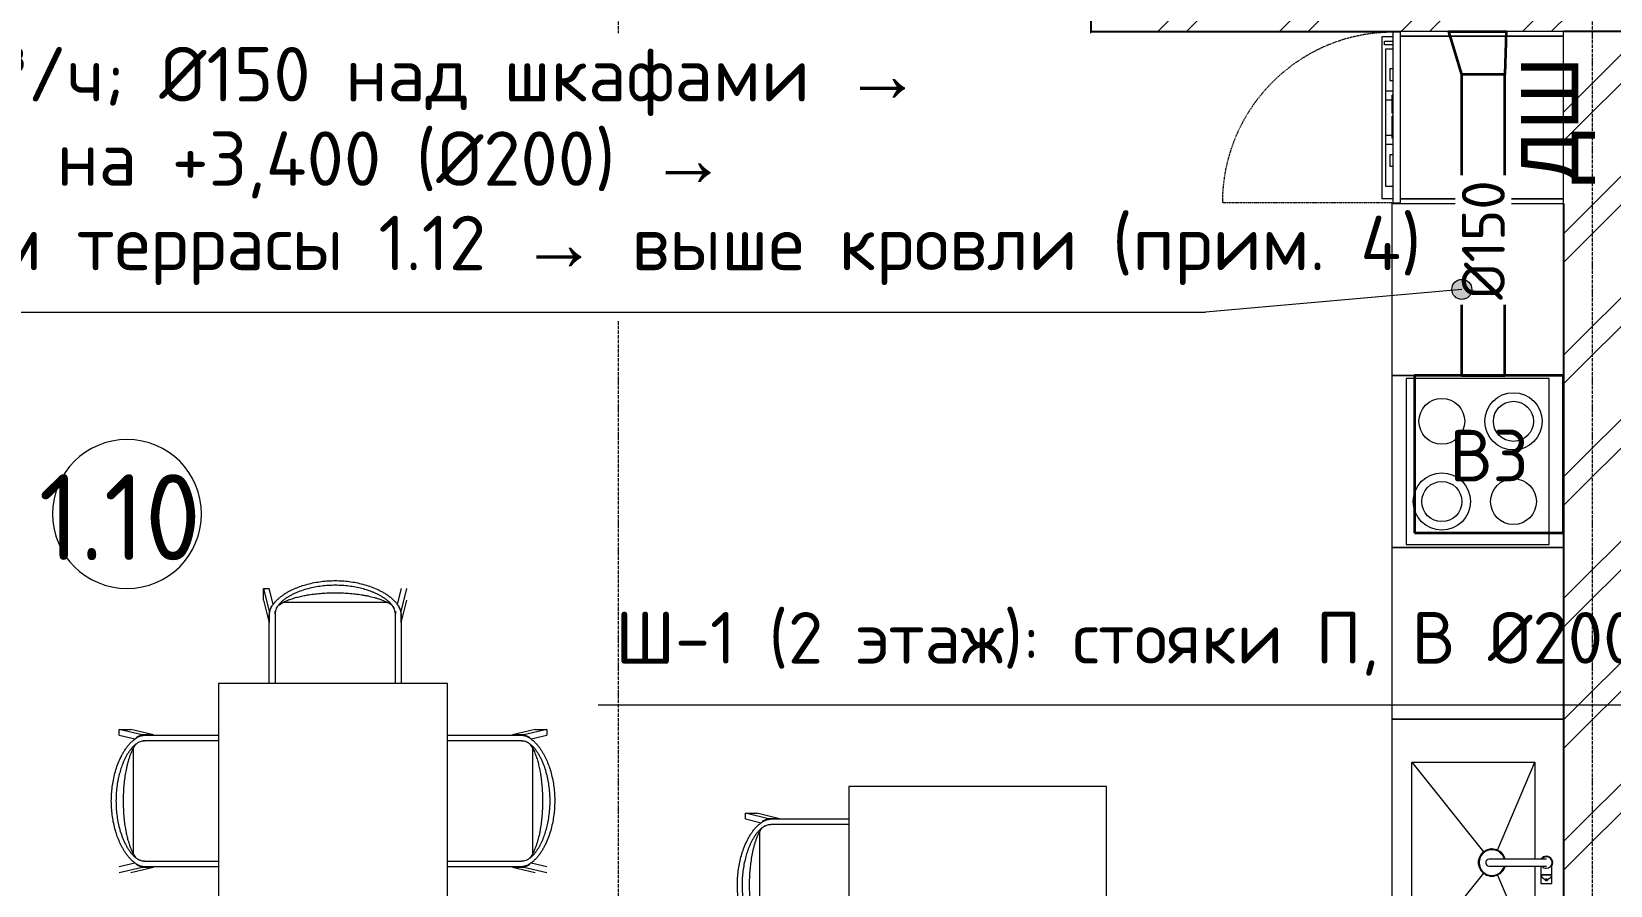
# Model space of a CAD drawing. Header units: millimetres. Extents: x -5016 to 22834, y -6019 to 18943.
# Drawn here: x 4053 to 9564, y 10620 to 13600 of the extents above; entities that cross this region are included whole.
import ezdxf
from ezdxf.enums import TextEntityAlignment as Align

# ---------------------------------------------------------------- set-up
doc = ezdxf.new("R2010")
doc.units = ezdxf.units.MM
doc.linetypes.add('Осевая 12-2-2', pattern=[16, 12, -2, 0, -2])
doc.linetypes.add('Сверху', pattern=[3.96875, 2.38125, -1.5875])
for name, color, linetype, lineweight in [('A-ANNO-NOTE', 8, 'Continuous', 13), ('A-AREA-IDEN', 8, 'Continuous', 13), ('A-GLAZ', 8, 'Continuous', 13), ('A-WALL', 8, 'Continuous', 13), ('A-WALL-PATT', 8, 'Continuous', 13), ('I-FURN', 9, 'Continuous', 13), ('M-EQPM', 9, 'Continuous', 13), ('P-SANR-FIXT', 9, 'Continuous', 13), ('S-GRID', 8, 'Continuous', 13), ('АР_подложка', 8, 'Continuous', 13), ('ОВ_В', 32, 'Continuous', 35), ('ОВ_выноски', 7, 'Continuous', 18), ('ОВ_марки', 7, 'Continuous', 18), ('ОВ_оборуд', 7, 'Continuous', 35)]:
    doc.layers.add(name, color=color, linetype=linetype, lineweight=lineweight)
doc.styles.add('Arial', font='arial.ttf', dxfattribs={"height": 200})
doc.styles.add('GOST', font='isocpeur.ttf', dxfattribs={"width": 0.9})
doc.styles.add('GOST Common', font='GOST_Common.ttf', dxfattribs={"height": 300})
pattern_1 = [(45, (0, 0), (-212.132, 212.132), []), (45, (0, 100), (-212.132, 212.132), [])]

# ---------------------------------------------------------------- blocks, each defined once
blk = doc.blocks.new('INT Стол прямоугольный - INT Стол прямоугольный-1563841-Этаж 1 - Планировка')
at = {"layer": 'I-FURN'}
for p, q in [((1300, 400), (-1300, 400)), ((-1300, 400), (-1300, -400)), ((1300, -400), (1300, 400)), ((-1300, -400), (1300, -400))]:
    blk.add_line(p, q, dxfattribs=at)
blk = doc.blocks.new('INT Стул Wooden - INT Стул Wooden-1563847-Этаж 1 - Планировка')
at = {"layer": 'I-FURN'}
for p, q in [((-230, -160), (-230, 93.8)), ((-210, 93.8), (-210, -163.9)), ((210, -163.9), (210, 93.8)), ((230, 93.8), (230, -160)), ((-230.7, -132.8), (-250, -212.2)), ((-230.7, -132.8), (-230.5, -171.9)), ((-230, -160), (-230, -171.5)), ((-210, -173.4), (-210, -163.9)), ((210, -163.9), (210, -173.4)), ((230, -171.5), (230, -160)), ((230.5, -171.9), (230.7, -132.8)), ((250, -212.2), (230.7, -132.8)), ((-230.5, -171.9), (-250, -252.2)), ((-230, -252.2), (-216.7, -197.7)), ((-182.7, -203.4), (182.7, -203.4)), ((216.7, -197.7), (230, -252.2)), ((250, -252.2), (230.5, -171.9)), ((250, -212.2), (250, -252.2)), ((250, -252.2), (230, -252.2))]:
    blk.add_line(p, q, dxfattribs=at)
for points, knots in [([(230, -160), (229.8, -163.5), (228.9, -170.5), (226.5, -178.8), (224, -185.1), (220.7, -191.2), (216.7, -197.1), (212.9, -201.9), (210.7, -204.6), (207.3, -208.6), (202.9, -212.9), (197.7, -217.7), (192.3, -222.3), (185.3, -227.6), (176.5, -233.6), (167.4, -239.1), (158.1, -244.2), (145.4, -250.5), (128.9, -257.5), (107.7, -264.7), (85, -270.8), (53.1, -277), (20.4, -280.1), (-12.2, -280.1), (-36.7, -278.5), (-61, -275.4), (-85, -270.8), (-108.7, -264.4), (-131.8, -256.4), (-150.4, -248.2), (-164.8, -240.7), (-173.5, -235.5), (-180.2, -231.1), (-185.2, -227.6), (-190.1, -224), (-194.8, -220.2), (-199.3, -216.2), (-203.8, -212.1), (-208, -207.8), (-211.3, -204), (-213.8, -200.8), (-216.2, -197.6), (-219.2, -193.5), (-222.3, -188.3), (-224.9, -183), (-226.9, -177.5), (-229, -170), (-229.8, -164), (-230, -160)], [-1, -1, -1, -1, -0.980978, -0.961957, -0.952446, -0.942935, -0.923913, -0.914402, -0.909647, -0.904891, -0.88587, -0.876359, -0.866848, -0.847826, -0.828804, -0.809783, -0.790761, -0.771739, -0.733696, -0.695652, -0.652174, -0.608696, -0.521739, -0.478261, -0.434783, -0.391304, -0.347826, -0.304348, -0.26087, -0.217391, -0.195652, -0.173913, -0.163043, -0.152174, -0.141304, -0.130435, -0.119565, -0.108696, -0.097826, -0.086957, -0.081522, -0.076087, -0.065217, -0.054348, -0.043478, -0.032609, -0.021739, 0, 0, 0, 0]), ([(-210, -163.9), (-209.7, -167.5), (-208.5, -174.2), (-206, -181.3), (-203.9, -185.8), (-202.3, -188.7), (-199.1, -193.7), (-194.5, -199), (-190.4, -203.3), (-188, -205.7), (-184.2, -209.2), (-179.5, -213), (-174.6, -216.5), (-171.8, -218.5), (-167.5, -221.4), (-160.9, -225.5), (-151.7, -230.5), (-142.4, -235.1), (-132.7, -239.3), (-119.8, -244.3), (-103.2, -249.7), (-82.1, -255.1), (-59.6, -259.4), (-35.8, -262.3), (-12, -263.8), (20, -263.8), (59.7, -260.2), (98.7, -251.5), (125, -242.5), (139.6, -236.4), (148.5, -232.1), (155.5, -228.4), (160.7, -225.6), (165.8, -222.5), (170.7, -219.3), (175.6, -215.8), (180.4, -212.3), (184.2, -209.1), (187.1, -206.5), (189.2, -204.4), (191.3, -202.3), (194, -199.5), (197.3, -195.7), (200.3, -191.8), (202.4, -188.6), (203.8, -186.1), (205, -183.5), (206.5, -180), (208.6, -173.7), (209.6, -167.9), (210, -163.9)], [-1, -1, -1, -1, -0.979167, -0.958333, -0.953125, -0.947917, -0.9375, -0.916667, -0.90625, -0.901042, -0.895833, -0.875, -0.864583, -0.859375, -0.854167, -0.833333, -0.8125, -0.791667, -0.770833, -0.75, -0.708333, -0.666667, -0.619048, -0.571429, -0.52381, -0.47619, -0.380952, -0.285714, -0.238095, -0.214286, -0.190476, -0.178571, -0.166667, -0.154762, -0.142857, -0.130952, -0.119048, -0.107143, -0.10119, -0.095238, -0.089286, -0.083333, -0.071429, -0.059524, -0.053571, -0.047619, -0.041667, -0.035714, -0.02381, 0, 0, 0, 0]), ([(-230, -171.5), (-229.3, -175.1), (-227.8, -180.2), (-224.9, -186.5), (-222.7, -190.2), (-221.2, -192.4), (-220.6, -193.2), (-220.6, -193.3)], [-1, -1, -1, -1, -0.97916667, -0.96875, -0.95833333, -0.953125, -0.95238095, -0.95238095, -0.95238095, -0.95238095]), ([(-201.1, -190.4), (-201.7, -189.7), (-203.3, -187.7), (-204.7, -185.5), (-205.6, -183.9)], [-0.0431279, -0.0431279, -0.0431279, -0.0431279, -0.0375, -0.025, -0.025, -0.025, -0.025]), ([(198.1, -193.7), (197.8, -194), (195.5, -196.1), (190.4, -199.6), (184.5, -202.7), (181, -204.6), (179.8, -205.2), (177.9, -206.2), (173.7, -208.3), (168.4, -210.5), (163, -212.6), (157.7, -214.6), (150.8, -217), (142.5, -219.5), (134.2, -221.8), (125.8, -224), (117.3, -225.9), (106.1, -228.2), (90.2, -231), (69, -233.9), (46.2, -236), (23.1, -237.3), (0.1, -237.7), (-23.1, -237.3), (-46, -236), (-69.2, -233.9), (-88, -231.3), (-103.3, -228.7), (-118.5, -225.7), (-133.1, -222.2), (-146.1, -218.4), (-153.5, -216.1), (-158.9, -214.1), (-164.4, -212.1), (-169.7, -210), (-174.2, -208), (-177.2, -206.6), (-178.9, -205.7), (-180.1, -205.1), (-181.4, -204.4), (-183.1, -203.5), (-186.1, -201.9), (-190.4, -199.5), (-194.3, -196.9), (-196.9, -194.8), (-197.9, -193.9), (-198.2, -193.6)], [-0.9467731, -0.9467731, -0.9467731, -0.9467731, -0.94375, -0.925, -0.90625, -0.9015625, -0.8992187, -0.896875, -0.8875, -0.86875, -0.859375, -0.85, -0.83125, -0.8125, -0.79375, -0.775, -0.75625, -0.7375, -0.7, -0.65, -0.6, -0.55, -0.5, -0.45, -0.4, -0.35, -0.3, -0.275, -0.25, -0.2, -0.175, -0.1625, -0.15, -0.1375, -0.125, -0.1125, -0.10625, -0.103125, -0.1, -0.096875, -0.09375, -0.0875, -0.075, -0.0625, -0.05625, -0.053125, -0.053125, -0.053125, -0.053125]), ([(205.6, -183.8), (204.7, -185.4), (203.3, -187.7), (201.6, -189.8), (201.1, -190.4)], [-0.975298, -0.975298, -0.975298, -0.975298, -0.9625, -0.95685193, -0.95685193, -0.95685193, -0.95685193]), ([(220.6, -193.3), (221.1, -192.5), (222.3, -190.9), (224.3, -187.6), (227.4, -181.5), (229.2, -175.6), (230, -171.5)], [-0.04761905, -0.04761905, -0.04761905, -0.04761905, -0.04166667, -0.03571429, -0.02380952, 0, 0, 0, 0])]:
    blk.add_open_spline(points, degree=3, knots=knots, dxfattribs=at)
blk = doc.blocks.new('INT Стул Wooden - INT Стул Wooden-V2-Этаж 1 - Планировка')
at = {"layer": 'I-FURN'}
for p, q in [((-230, -160), (-230, 78.9)), ((-210, 78.9), (-210, -163.9)), ((210, -163.9), (210, 78.9)), ((230, 78.9), (230, -160)), ((-230.7, -132.8), (-250, -212.2)), ((-230.7, -132.8), (-230.5, -171.9)), ((-230, -160), (-230, -171.5)), ((-210, -173.4), (-210, -163.9)), ((210, -163.9), (210, -173.4)), ((230, -171.5), (230, -160)), ((230.5, -171.9), (230.7, -132.8)), ((250, -212.2), (230.7, -132.8)), ((-230.5, -171.9), (-250, -252.2)), ((-230, -252.2), (-216.7, -197.7)), ((-182.7, -203.4), (182.7, -203.4)), ((216.7, -197.7), (230, -252.2)), ((250, -252.2), (230.5, -171.9)), ((250, -212.2), (250, -252.2)), ((250, -252.2), (230, -252.2))]:
    blk.add_line(p, q, dxfattribs=at)
for points, knots in [([(230, -160), (229.8, -163.5), (228.9, -170.5), (226.5, -178.8), (224, -185.1), (220.7, -191.2), (216.7, -197.1), (212.9, -201.9), (210.7, -204.6), (207.3, -208.6), (202.9, -212.9), (197.7, -217.7), (192.3, -222.3), (185.3, -227.6), (176.5, -233.6), (167.4, -239.1), (158.1, -244.2), (145.4, -250.5), (128.9, -257.5), (107.7, -264.7), (85, -270.8), (53.1, -277), (20.4, -280.1), (-12.2, -280.1), (-36.7, -278.5), (-61, -275.4), (-85, -270.8), (-108.7, -264.4), (-131.8, -256.4), (-150.4, -248.2), (-164.8, -240.7), (-173.5, -235.5), (-180.2, -231.1), (-185.2, -227.6), (-190.1, -224), (-194.8, -220.2), (-199.3, -216.2), (-203.8, -212.1), (-208, -207.8), (-211.3, -204), (-213.8, -200.8), (-216.2, -197.6), (-219.2, -193.5), (-222.3, -188.3), (-224.9, -183), (-226.9, -177.5), (-229, -170), (-229.8, -164), (-230, -160)], [-1, -1, -1, -1, -0.980978, -0.961957, -0.952446, -0.942935, -0.923913, -0.914402, -0.909647, -0.904891, -0.88587, -0.876359, -0.866848, -0.847826, -0.828804, -0.809783, -0.790761, -0.771739, -0.733696, -0.695652, -0.652174, -0.608696, -0.521739, -0.478261, -0.434783, -0.391304, -0.347826, -0.304348, -0.26087, -0.217391, -0.195652, -0.173913, -0.163043, -0.152174, -0.141304, -0.130435, -0.119565, -0.108696, -0.097826, -0.086957, -0.081522, -0.076087, -0.065217, -0.054348, -0.043478, -0.032609, -0.021739, 0, 0, 0, 0]), ([(-210, -163.9), (-209.7, -167.5), (-208.5, -174.2), (-206, -181.3), (-203.9, -185.8), (-202.3, -188.7), (-199.1, -193.7), (-194.5, -199), (-190.4, -203.3), (-188, -205.7), (-184.2, -209.2), (-179.5, -213), (-174.6, -216.5), (-171.8, -218.5), (-167.5, -221.4), (-160.9, -225.5), (-151.7, -230.5), (-142.4, -235.1), (-132.7, -239.3), (-119.8, -244.3), (-103.2, -249.7), (-82.1, -255.1), (-59.6, -259.4), (-35.8, -262.3), (-12, -263.8), (20, -263.8), (59.7, -260.2), (98.7, -251.5), (125, -242.5), (139.6, -236.4), (148.5, -232.1), (155.5, -228.4), (160.7, -225.6), (165.8, -222.5), (170.7, -219.3), (175.6, -215.8), (180.4, -212.3), (184.2, -209.1), (187.1, -206.5), (189.2, -204.4), (191.3, -202.3), (194, -199.5), (197.3, -195.7), (200.3, -191.8), (202.4, -188.6), (203.8, -186.1), (205, -183.5), (206.5, -180), (208.6, -173.7), (209.6, -167.9), (210, -163.9)], [-1, -1, -1, -1, -0.979167, -0.958333, -0.953125, -0.947917, -0.9375, -0.916667, -0.90625, -0.901042, -0.895833, -0.875, -0.864583, -0.859375, -0.854167, -0.833333, -0.8125, -0.791667, -0.770833, -0.75, -0.708333, -0.666667, -0.619048, -0.571429, -0.52381, -0.47619, -0.380952, -0.285714, -0.238095, -0.214286, -0.190476, -0.178571, -0.166667, -0.154762, -0.142857, -0.130952, -0.119048, -0.107143, -0.10119, -0.095238, -0.089286, -0.083333, -0.071429, -0.059524, -0.053571, -0.047619, -0.041667, -0.035714, -0.02381, 0, 0, 0, 0]), ([(-230, -171.5), (-229.3, -175.1), (-227.8, -180.2), (-224.9, -186.5), (-222.7, -190.2), (-221.2, -192.4), (-220.6, -193.2), (-220.6, -193.3)], [-1, -1, -1, -1, -0.97916667, -0.96875, -0.95833333, -0.953125, -0.95238095, -0.95238095, -0.95238095, -0.95238095]), ([(-201.1, -190.4), (-201.7, -189.7), (-203.3, -187.7), (-204.7, -185.5), (-205.6, -183.9)], [-0.0431279, -0.0431279, -0.0431279, -0.0431279, -0.0375, -0.025, -0.025, -0.025, -0.025]), ([(198.1, -193.7), (197.8, -194), (195.5, -196.1), (190.4, -199.6), (184.5, -202.7), (181, -204.6), (179.8, -205.2), (177.9, -206.2), (173.7, -208.3), (168.4, -210.5), (163, -212.6), (157.7, -214.6), (150.8, -217), (142.5, -219.5), (134.2, -221.8), (125.8, -224), (117.3, -225.9), (106.1, -228.2), (90.2, -231), (69, -233.9), (46.2, -236), (23.1, -237.3), (0.1, -237.7), (-23.1, -237.3), (-46, -236), (-69.2, -233.9), (-88, -231.3), (-103.3, -228.7), (-118.5, -225.7), (-133.1, -222.2), (-146.1, -218.4), (-153.5, -216.1), (-158.9, -214.1), (-164.4, -212.1), (-169.7, -210), (-174.2, -208), (-177.2, -206.6), (-178.9, -205.7), (-180.1, -205.1), (-181.4, -204.4), (-183.1, -203.5), (-186.1, -201.9), (-190.4, -199.5), (-194.3, -196.9), (-196.9, -194.8), (-197.9, -193.9), (-198.2, -193.6)], [-0.9467731, -0.9467731, -0.9467731, -0.9467731, -0.94375, -0.925, -0.90625, -0.9015625, -0.8992187, -0.896875, -0.8875, -0.86875, -0.859375, -0.85, -0.83125, -0.8125, -0.79375, -0.775, -0.75625, -0.7375, -0.7, -0.65, -0.6, -0.55, -0.5, -0.45, -0.4, -0.35, -0.3, -0.275, -0.25, -0.2, -0.175, -0.1625, -0.15, -0.1375, -0.125, -0.1125, -0.10625, -0.103125, -0.1, -0.096875, -0.09375, -0.0875, -0.075, -0.0625, -0.05625, -0.053125, -0.053125, -0.053125, -0.053125]), ([(205.6, -183.8), (204.7, -185.4), (203.3, -187.7), (201.6, -189.8), (201.1, -190.4)], [-0.975298, -0.975298, -0.975298, -0.975298, -0.9625, -0.95685193, -0.95685193, -0.95685193, -0.95685193]), ([(220.6, -193.3), (221.1, -192.5), (222.3, -190.9), (224.3, -187.6), (227.4, -181.5), (229.2, -175.6), (230, -171.5)], [-0.04761905, -0.04761905, -0.04761905, -0.04761905, -0.04166667, -0.03571429, -0.02380952, 0, 0, 0, 0])]:
    blk.add_open_spline(points, degree=3, knots=knots, dxfattribs=at)
blk = doc.blocks.new('INT Стул Wooden - INT Стул Wooden-1563848-Этаж 1 - Планировка')
at = {"layer": 'I-FURN'}
for p, q in [((-250, 252.2), (-230.5, 171.9)), ((-216.7, 197.7), (-230, 252.2)), ((230, 252.2), (216.7, 197.7)), ((230, 252.2), (250, 252.2)), ((230.5, 171.9), (250, 252.2)), ((250, 252.2), (250, 212.2)), ((-250, 212.2), (-230.7, 132.8)), ((-230.5, 171.9), (-230.7, 132.8)), ((-230, 171.5), (-230, 160)), ((-210, 163.9), (-210, 173.4)), ((182.7, 203.4), (-182.7, 203.4)), ((210, 173.4), (210, 163.9)), ((230, 160), (230, 171.5)), ((230.7, 132.8), (230.5, 171.9)), ((230.7, 132.8), (250, 212.2)), ((-230, -93.8), (-230, 160)), ((-210, 163.9), (-210, -93.8)), ((210, -93.8), (210, 163.9)), ((230, 160), (230, -93.8))]:
    blk.add_line(p, q, dxfattribs=at)
for points, knots in [([(-230, 160), (-229.8, 163.5), (-228.9, 170.5), (-226.6, 178.7), (-224, 185), (-220.7, 191.2), (-216.7, 197.1), (-212.9, 201.9), (-210.7, 204.6), (-207.3, 208.6), (-202.9, 213), (-197.6, 217.7), (-192.3, 222.3), (-185.2, 227.7), (-176.4, 233.6), (-167.4, 239.2), (-158, 244.2), (-145.4, 250.5), (-128.9, 257.5), (-107.7, 264.7), (-85, 270.8), (-53.1, 277), (-20.4, 280.1), (12.3, 280.1), (36.7, 278.5), (61.1, 275.4), (93, 269.2), (124.4, 259.7), (150.4, 248.2), (164.8, 240.7), (173.5, 235.5), (180.3, 231), (185.3, 227.6), (190.1, 224), (194.8, 220.2), (199.4, 216.2), (203.8, 212), (208.1, 207.7), (211.3, 204), (213.8, 200.8), (216.2, 197.6), (219.2, 193.5), (222.3, 188.4), (224.9, 183.1), (226.9, 177.6), (228.9, 170), (229.8, 164.1), (230, 160)], [-1, -1, -1, -1, -0.980978, -0.961957, -0.952446, -0.942935, -0.923913, -0.914402, -0.909647, -0.904891, -0.88587, -0.876359, -0.866848, -0.847826, -0.828804, -0.809783, -0.790761, -0.771739, -0.733696, -0.695652, -0.652174, -0.608696, -0.521739, -0.478261, -0.434783, -0.391304, -0.347826, -0.26087, -0.217391, -0.195652, -0.173913, -0.163043, -0.152174, -0.141304, -0.130435, -0.119565, -0.108696, -0.097826, -0.086957, -0.081522, -0.076087, -0.065217, -0.054348, -0.043478, -0.032609, -0.021739, 0, 0, 0, 0]), ([(210, 163.9), (209.7, 167.4), (208.5, 174.2), (206.1, 181.3), (203.9, 185.8), (202.3, 188.7), (199.1, 193.7), (194.5, 199), (190.3, 203.3), (187.9, 205.7), (184.1, 209.2), (179.4, 213), (174.5, 216.6), (171.6, 218.6), (167.4, 221.5), (160.7, 225.6), (151.6, 230.6), (142.3, 235.1), (132.7, 239.3), (119.8, 244.3), (103.3, 249.7), (82.1, 255.1), (59.6, 259.4), (35.9, 262.3), (12, 263.8), (-12, 263.8), (-35.8, 262.3), (-59.6, 259.4), (-83.1, 255), (-106.1, 249), (-124.9, 242.5), (-139.6, 236.3), (-148.6, 232.1), (-155.6, 228.4), (-160.8, 225.5), (-165.9, 222.4), (-170.9, 219.2), (-175.7, 215.8), (-180.4, 212.2), (-184.3, 209.1), (-187.2, 206.4), (-189.2, 204.4), (-191.3, 202.3), (-194, 199.5), (-197.3, 195.8), (-200.3, 191.9), (-202.3, 188.6), (-203.7, 186.1), (-205, 183.6), (-206.4, 180.1), (-208.6, 173.8), (-209.6, 168), (-210, 163.9)], [-1, -1, -1, -1, -0.979167, -0.958333, -0.953125, -0.947917, -0.9375, -0.916667, -0.90625, -0.901042, -0.895833, -0.875, -0.864583, -0.859375, -0.854167, -0.833333, -0.8125, -0.791667, -0.770833, -0.75, -0.708333, -0.666667, -0.619048, -0.571429, -0.52381, -0.47619, -0.428571, -0.380952, -0.333333, -0.285714, -0.238095, -0.214286, -0.190476, -0.178571, -0.166667, -0.154762, -0.142857, -0.130952, -0.119048, -0.107143, -0.10119, -0.095238, -0.089286, -0.083333, -0.071429, -0.059524, -0.053571, -0.047619, -0.041667, -0.035714, -0.02381, 0, 0, 0, 0]), ([(-198.2, 193.6), (-197.9, 193.9), (-195.5, 196.1), (-190.4, 199.6), (-184.6, 202.7), (-181.1, 204.5), (-179.8, 205.2), (-177.9, 206.2), (-173.7, 208.3), (-168.4, 210.5), (-163, 212.6), (-157.6, 214.6), (-150.7, 217), (-142.4, 219.5), (-134.1, 221.9), (-125.8, 224), (-117.5, 225.8), (-106.2, 228.2), (-89.9, 231.1), (-69.2, 233.9), (-46, 236), (-23.1, 237.3), (0.1, 237.7), (23.1, 237.3), (46.2, 236), (69, 233.9), (92.1, 230.7), (110.8, 227.3), (125.8, 224), (137, 221.1), (146.2, 218.4), (153.6, 216), (159, 214.1), (164.4, 212.1), (169.7, 210), (174.1, 208), (177.1, 206.6), (178.8, 205.7), (180.1, 205.1), (181.3, 204.4), (183, 203.5), (186, 201.9), (190.3, 199.6), (194.3, 196.9), (196.8, 194.9), (197.8, 193.9), (198.2, 193.6)], [-0.9467413, -0.9467413, -0.9467413, -0.9467413, -0.94375, -0.925, -0.90625, -0.9015625, -0.8992187, -0.896875, -0.8875, -0.86875, -0.859375, -0.85, -0.83125, -0.8125, -0.79375, -0.775, -0.75625, -0.7375, -0.7, -0.65, -0.6, -0.55, -0.5, -0.45, -0.4, -0.35, -0.3, -0.25, -0.225, -0.2, -0.175, -0.1625, -0.15, -0.1375, -0.125, -0.1125, -0.10625, -0.103125, -0.1, -0.096875, -0.09375, -0.0875, -0.075, -0.0625, -0.05625, -0.053125, -0.053125, -0.053125, -0.053125]), ([(-220.6, 193.3), (-221.1, 192.5), (-222.3, 190.9), (-224.3, 187.6), (-226.5, 183.2), (-228.6, 177.6), (-229.6, 173.5), (-230, 171.5)], [-0.04761905, -0.04761905, -0.04761905, -0.04761905, -0.04166667, -0.03571429, -0.02380952, -0.01190476, 0, 0, 0, 0]), ([(-205.6, 183.9), (-204.7, 185.5), (-203.3, 187.7), (-201.7, 189.7), (-201.1, 190.4)], [-0.97502393, -0.97502393, -0.97502393, -0.97502393, -0.9625, -0.9568721, -0.9568721, -0.9568721, -0.9568721]), ([(201.1, 190.4), (201.6, 189.8), (203.2, 187.7), (204.7, 185.5), (205.6, 183.9)], [-0.04314807, -0.04314807, -0.04314807, -0.04314807, -0.0375, -0.025, -0.025, -0.025, -0.025]), ([(230, 171.5), (229.3, 175.1), (227.8, 180.2), (224.9, 186.5), (222.7, 190.2), (221.2, 192.4), (220.6, 193.2), (220.6, 193.3)], [-1, -1, -1, -1, -0.97916667, -0.96875, -0.95833333, -0.953125, -0.95238095, -0.95238095, -0.95238095, -0.95238095])]:
    blk.add_open_spline(points, degree=3, knots=knots, dxfattribs=at)
blk = doc.blocks.new('INT 02 Нижний модуль - x2-1563935-Этаж 1 - Планировка')
at = {"layer": 'I-FURN'}
for p, q in [((-500, 0), (-500, -600)), ((500, -600), (500, 0)), ((-350, -530), (-350, -100)), ((-350, -100), (-12, -100)), ((12, -100), (350, -100)), ((350, -100), (350, -530)), ((350, -530), (-350, -530)), ((-500, -600), (500, -600))]:
    blk.add_line(p, q, dxfattribs=at)
blk = doc.blocks.new('INT 02 Смеситель кухонный - Смеситель кухонный 360-1566564-Этаж 1 - Планировка')
at = {"layer": 'P-SANR-FIXT'}
for p, q in [((42, 19), (6.7, 19)), ((42, 0), (42, 19)), ((42, -19), (42, 0)), ((72.5, 19), (43, 19)), ((43, 0), (43, 19)), ((43, -19), (43, 0)), ((72.5, 0), (72.5, 19)), ((72.5, -19), (72.5, 0)), ((12, -19), (42, -19)), ((43, -19), (72.5, -19))]:
    blk.add_line(p, q, dxfattribs=at)
at = {"layer": 'P-SANR-FIXT', "flags": 128}
for points in [[(-12, 0), (-12, -0.1), (-12, -0.3), (-12, -0.7), (-12, -1.3), (-12, -2), (-12, -2.9), (-12, -3.9), (-12, -5.1), (-12, -6.4), (-12, -7.9), (-12, -9.5), (-12, -11.3), (-12, -13.2), (-12, -15.3), (-12, -17.5), (-12, -19.8), (-12, -22.2), (-12, -24.8), (-12, -27.5), (-12, -30.3), (-12, -33.3), (-12, -36.3), (-12, -39.4), (-12, -42.6), (-12, -46), (-12, -49.4), (-12, -52.9), (-12, -56.4), (-12, -60.1), (-12, -63.8), (-12, -67.5), (-12, -71.3), (-12, -75.2), (-12, -79.1), (-12, -83), (-12, -87), (-12, -90.9), (-12, -94.9), (-12, -98.9), (-12, -102.9), (-12, -106.9), (-12, -110.9), (-12, -114.9), (-12, -118.8), (-12, -122.7), (-12, -126.6), (-12, -130.4), (-12, -134.2), (-12, -137.9), (-12, -141.6), (-12, -145.2), (-12, -148.7), (-12, -152.2), (-12, -155.6), (-12, -158.9), (-12, -162), (-12, -165.1), (-12, -168.1), (-12, -171), (-12, -173.7), (-12, -176.4), (-12, -178.9), (-12, -181.3), (-12, -183.6), (-12, -185.7), (-12, -187.7), (-12, -189.5), (-12, -191.2), (-12, -192.8), (-12, -194.2), (-12, -195.5), (-12, -196.6), (-12, -197.6), (-12, -198.4), (-12, -199), (-12, -199.5), (-12, -199.8), (-12, -200), (-12, -200)], [(12, -200), (12, -199.9), (12, -199.7), (12, -199.3), (12, -198.7), (12, -198), (12, -197.1), (12, -196.1), (12, -194.9), (12, -193.6), (12, -192.1), (12, -190.5), (12, -188.7), (12, -186.8), (12, -184.7), (12, -182.5), (12, -180.2), (12, -177.8), (12, -175.2), (12, -172.5), (12, -169.7), (12, -166.7), (12, -163.7), (12, -160.6), (12, -157.4), (12, -154), (12, -150.6), (12, -147.1), (12, -143.6), (12, -139.9), (12, -136.2), (12, -132.5), (12, -128.7), (12, -124.8), (12, -120.9), (12, -117), (12, -113), (12, -109.1), (12, -105.1), (12, -101.1), (12, -97.1), (12, -93.1), (12, -89.1), (12, -85.1), (12, -81.2), (12, -77.3), (12, -73.4), (12, -69.6), (12, -65.8), (12, -62.1), (12, -58.4), (12, -54.8), (12, -51.3), (12, -47.8), (12, -44.4), (12, -41.1), (12, -38), (12, -34.9), (12, -31.9), (12, -29), (12, -26.3), (12, -23.6), (12, -21.1), (12, -18.7), (12, -16.4), (12, -14.3), (12, -12.3), (12, -10.5), (12, -8.8), (12, -7.2), (12, -5.8), (12, -4.5), (12, -3.4), (12, -2.4), (12, -1.6), (12, -1), (12, -0.5), (12, -0.2), (12, 0), (12, 0)], [(42, 17.5), (42.7, 17.5), (43.4, 17.4), (44.1, 17.4), (44.8, 17.3), (45.5, 17.2), (46.2, 17), (46.8, 16.8), (47.5, 16.6), (48.2, 16.4), (48.8, 16.1), (49.5, 15.8), (50.1, 15.5), (50.7, 15.2), (51.3, 14.8), (51.9, 14.4), (52.5, 14), (53, 13.6), (53.5, 13.2), (54.1, 12.7), (54.6, 12.2), (55, 11.7), (55.5, 11.2), (55.9, 10.6), (56.3, 10), (56.7, 9.5), (57.1, 8.9), (57.4, 8.2), (57.8, 7.6), (58, 7), (58.3, 6.3), (58.6, 5.7), (58.8, 5), (59, 4.3), (59.1, 3.7), (59.2, 3), (59.4, 2.3), (59.4, 1.6), (59.5, 0.9), (59.5, 0.2), (59.5, 0)], [(59.5, 0), (59.5, -0.7), (59.4, -1.4), (59.4, -2.1), (59.3, -2.8), (59.2, -3.5), (59, -4.2), (58.8, -4.8), (58.6, -5.5), (58.4, -6.2), (58.1, -6.8), (57.8, -7.5), (57.5, -8.1), (57.2, -8.7), (56.8, -9.3), (56.4, -9.9), (56, -10.5), (55.6, -11), (55.2, -11.5), (54.7, -12.1), (54.2, -12.6), (53.7, -13), (53.2, -13.5), (52.6, -13.9), (52, -14.3), (51.5, -14.7), (50.9, -15.1), (50.2, -15.4), (49.6, -15.8), (49, -16), (48.3, -16.3), (47.7, -16.6), (47, -16.8), (46.3, -17), (45.7, -17.1), (45, -17.2), (44.3, -17.4), (43.6, -17.4), (42.9, -17.5), (42.2, -17.5), (42, -17.5)]]:
    blk.add_lwpolyline(points, dxfattribs=at)
at = {"layer": 'P-SANR-FIXT'}
for centre, radius, start, end in [((0, 0), 22.5, 60, 180), ((0, 0), 22.5, 180, 237.5858), ((0, 0), 20, 360, 180), ((0, 0), 20, 180, 232.7574), ((0, 0), 20, 307.2426, 360), ((60, 0), 3.5, 360, 180), ((60, 0), 3.5, 180, 360), ((0, -200), 12, 180, 360)]:
    blk.add_arc(centre, radius, start, end, dxfattribs=at)
for points, knots in [([(8.5, 18.1), (8.3, 18.2), (7.9, 18.4), (7.6, 18.5), (7.3, 18.6), (7.2, 18.6), (7.2, 18.7)], [0.4001033, 0.4001033, 0.4001033, 0.4001033, 0.41666667, 0.43055556, 0.4375, 0.44444444, 0.44444444, 0.44444444, 0.44444444]), ([(12.5, 15.6), (12.4, 15.7), (12.2, 15.8), (11.9, 16.1), (11.5, 16.3), (11.3, 16.5), (11.3, 16.5)], [0.30130214, 0.30130214, 0.30130214, 0.30130214, 0.30555556, 0.31944444, 0.32638889, 0.33333333, 0.33333333, 0.33333333, 0.33333333]), ([(56.5, 0), (56.5, 0.2), (56.5, 0.6), (56.7, 1.2), (57, 1.8), (57.3, 2.3), (57.7, 2.7), (58.2, 3), (58.8, 3.3), (59.4, 3.5), (60, 3.5), (60.5, 3.5), (61, 3.4), (61.6, 3.1), (62.3, 2.7), (62.8, 2.2), (63.3, 1.3), (63.5, 0.5), (63.5, 0)], [0, 0, 0, 0, 0.055556, 0.111111, 0.166667, 0.222222, 0.277778, 0.333333, 0.388889, 0.444444, 0.513889, 0.548611, 0.583333, 0.652778, 0.722222, 0.791667, 0.861111, 1, 1, 1, 1]), ([(63.5, 0), (63.5, -0.2), (63.5, -0.6), (63.3, -1.2), (63, -1.8), (62.7, -2.3), (62.3, -2.7), (61.8, -3), (61.2, -3.3), (60.6, -3.5), (60, -3.5), (59.5, -3.5), (59, -3.4), (58.4, -3.1), (57.7, -2.7), (57.2, -2.2), (56.7, -1.3), (56.5, -0.5), (56.5, 0)], [0, 0, 0, 0, 0.055556, 0.111111, 0.166667, 0.222222, 0.277778, 0.333333, 0.388889, 0.444444, 0.513889, 0.548611, 0.583333, 0.652778, 0.722222, 0.791667, 0.861111, 1, 1, 1, 1])]:
    blk.add_open_spline(points, degree=3, knots=knots, dxfattribs=at)
blk = doc.blocks.new('INT 02 Раковина - Подстольная-1566565-Этаж 1 - Планировка')
at = {"layer": 'P-SANR-FIXT'}
for p, q in [((-43.5, -230.9), (-350, -100)), ((43.5, -230.9), (350, -100)), ((-350, -530), (-37, -279.8)), ((37, -279.8), (350, -530))]:
    blk.add_line(p, q, dxfattribs=at)
at = {"layer": 'P-SANR-FIXT', "flags": 128}
for points in [[(-43.5, -230.9), (-37.2, -220.4), (-28.5, -212), (-17.9, -206), (-12.1, -204.1)], [(12.1, -204.1), (17.9, -206), (28.5, -212), (37.2, -220.4), (43.5, -230.9)], [(-47.5, -250), (-46.5, -240.2), (-43.5, -230.9)], [(-37, -279.8), (-42.7, -270.7), (-46.3, -260.6), (-47.5, -250)], [(47.5, -250), (46.3, -260.6), (42.7, -270.7), (37, -279.8)], [(43.5, -230.9), (46.5, -240.2), (47.5, -250)], [(37, -279.8), (28.3, -288.2), (17.7, -294.1), (6, -297.1), (-6, -297.1), (-17.7, -294.1), (-28.3, -288.2), (-37, -279.8)]]:
    blk.add_lwpolyline(points, dxfattribs=at)
at = {"layer": 'P-SANR-FIXT'}
for radius, start, end in [(45, 105.4881, 180), (47.5, 138.2234, 145.8399), (47.5, 123.3585, 130.9722), (47.5, 108.4932, 116.1051), (45, 360, 74.5119), (47.5, 63.8949, 71.5068), (47.5, 49.0278, 56.6415), (47.5, 34.1601, 41.7766), (47.5, 166.3345, 180), (47.5, 180, 194.0522), (47.5, 153.088, 162.0453), (45, 180, 360), (47.5, 198.6351, 208.1454), (47.5, 331.8546, 341.3649), (47.5, 17.9267, 26.912), (47.5, 345.9478, 360), (47.5, 0, 13.6655), (47.5, 213.5421, 221.9663), (47.5, 229.113, 236.7839), (47.5, 243.936, 251.6024), (47.5, 258.7577, 266.4219), (47.5, 273.5781, 281.2423), (47.5, 288.3976, 296.064), (47.5, 303.2161, 310.887), (47.5, 318.0337, 326.4579)]:
    blk.add_arc((0, -250), radius, start, end, dxfattribs=at)
blk = doc.blocks.new('INT 02 Нижний модуль - x3-1563960-Этаж 1 - Планировка')
at = {"layer": 'I-FURN'}
for p, q in [((-300, 600), (-300, 0)), ((300, 600), (-300, 600)), ((300, 0), (300, 600))]:
    blk.add_line(p, q, dxfattribs=at)
blk = doc.blocks.new('INT 02 Электр_плита - 580-1566566-Этаж 1 - Планировка')
at = {"layer": 'M-EQPM'}
for p, q in [((290, 550), (-290, 550)), ((-290, 550), (-290, 50)), ((290, 50), (290, 550)), ((-290, 50), (290, 50))]:
    blk.add_line(p, q, dxfattribs=at)
for centre, radius in [((-140, 425), 100), ((140, 425), 80), ((-140, 425), 70), ((-140, 175), 80), ((140, 175), 100), ((140, 175), 70)]:
    blk.add_circle(centre, radius, dxfattribs=at)
blk = doc.blocks.new('INT 02 Пенал - x4-1563996-Этаж 1 - Планировка')
at = {"layer": 'I-FURN'}
for p, q in [((-284, 0), (-300, 0)), ((-300, 0), (-300, -570)), ((-284, -570), (-284, 0)), ((284, 0), (-284, 0)), ((-284, 0), (-284, -570)), ((300, 0), (284, 0)), ((284, 0), (284, -570)), ((284, -570), (284, 0)), ((300, -570), (300, 0)), ((-300, -570), (-284, -570)), ((-298, -570), (-298, -595)), ((298, -595), (-298, -595)), ((-284, -570), (284, -570)), ((-266.5, -625), (-266.5, -595)), ((-253.5, -595), (-253.5, -625)), ((-92.5, -595), (-92.5, -620)), ((-62.5, -620), (-62.5, -598)), ((62.5, -598), (62.5, -620)), ((92.5, -620), (92.5, -595)), ((284, -570), (300, -570)), ((298, -595), (298, -570)), ((-253.5, -625), (-266.5, -625))]:
    blk.add_line(p, q, dxfattribs=at)
at = {"layer": 'I-FURN', "color": 8, "linetype": 'Сверху', "true_color": 0x808080}
blk.add_line((298, -595), (298, -1191), dxfattribs=at)
blk.add_arc((298, -595), 596, 180, 270, dxfattribs=at)
blk = doc.blocks.new('INT 02 ОБ - Духовка встроенная-1566567-Этаж 1 - Планировка')
at = {"layer": 'M-EQPM'}
for p, q in [((-283, -595), (-285, -595)), ((-267, -595), (-267, -635)), ((-225, -620), (-225, -595)), ((-155, -595), (-155, -607)), ((-115, -607), (-115, -595)), ((-63, -595), (-63, -598)), ((-57.5, -598), (-63, -598)), ((-57.5, -595), (-57.5, -598)), ((-50.9, -598), (-57.5, -598)), ((-50.9, -595), (-50.9, -598)), ((-48.7, -598), (-50.9, -598)), ((-48.7, -598), (-48.7, -595)), ((-7, -598), (-48.7, -598)), ((-7, -595), (-7, -598)), ((-0.4, -598), (-7, -598)), ((-0.4, -595), (-0.4, -598)), ((9.5, -595), (9.5, -598)), ((18.3, -598), (9.5, -598)), ((18.3, -595), (18.3, -598)), ((43.6, -598), (18.3, -598)), ((43.6, -598), (43.6, -595)), ((52.4, -598), (43.6, -598)), ((52.4, -595), (52.4, -598)), ((77.6, -598), (52.4, -598)), ((77.6, -595), (77.6, -598)), ((86.4, -598), (77.6, -598)), ((86.4, -595), (86.4, -598)), ((145, -595), (145, -607)), ((185, -607), (185, -595)), ((255, -595), (255, -620)), ((297, -635), (297, -595)), ((315, -595), (313, -595)), ((315, -595), (315, -570)), ((-267, -635), (297, -635)), ((255, -620), (-225, -620)), ((-155, -607), (-115, -607)), ((145, -607), (185, -607))]:
    blk.add_line(p, q, dxfattribs=at)
blk = doc.blocks.new('INT 02 Нижний модуль - x3-1564040-Этаж 1 - Планировка')
at = {"layer": 'I-FURN'}
for p, q in [((-300, 600), (-300, 0)), ((300, 600), (-300, 600)), ((300, 0), (300, 600))]:
    blk.add_line(p, q, dxfattribs=at)
blk = doc.blocks.new('INT 02 Нижний модуль - x3-V4-Этаж 1 - Планировка')
at = {"layer": 'I-FURN'}
for p, q in [((-300, 600), (-300, 0)), ((300, 600), (-300, 600)), ((300, 595), (300, 600))]:
    blk.add_line(p, q, dxfattribs=at)
blk = doc.blocks.new('INT 20 Окно раздвижное 3ст - INT 20 Окно раздвижное 3ст 4200-3000-1568881-Этаж 1 - Планировка')
at = {"layer": 'A-GLAZ'}
for p, q in [((-3000, -220), (3000, -220)), ((1850, -240), (1880, -210)), ((3000, -220), (3000, -200)), ((1850, -240), (1880, -270)), ((1850, -240), (1970, -240))]:
    blk.add_line(p, q, dxfattribs=at)
blk = doc.blocks.new('INT 02 Столешница островная - INT 02 Столешница островная-1565450-Этаж 1 - Планировка')
at = {"layer": 'I-FURN'}
for p, q in [((2478.3, 0), (598.3, 0)), ((598.3, 0), (598.3, -900)), ((2478.3, -900), (2478.3, 0)), ((598.3, -900), (2478.3, -900))]:
    blk.add_line(p, q, dxfattribs=at)
blk = doc.blocks.new('INT Стул Wooden - INT Стул Wooden-V11-Этаж 1 - Планировка')
at = {"layer": 'I-FURN'}
for p, q in [((-250, 252.2), (-230.5, 171.9)), ((-216.7, 197.7), (-230, 252.2)), ((230, 252.2), (216.7, 197.7)), ((230, 252.2), (250, 252.2)), ((230.5, 171.9), (250, 252.2)), ((250, 252.2), (250, 212.2)), ((-250, 212.2), (-230.7, 132.8)), ((-230.5, 171.9), (-230.7, 132.8)), ((-230, 171.5), (-230, 160)), ((-210, 163.9), (-210, 173.4)), ((182.7, 203.4), (-182.7, 203.4)), ((210, 173.4), (210, 163.9)), ((230, 160), (230, 171.5)), ((230.7, 132.8), (230.5, 171.9)), ((230.7, 132.8), (250, 212.2)), ((-230, -108.6), (-230, 160)), ((-210, 163.9), (-210, -108.6)), ((210, -108.6), (210, 163.9)), ((230, 160), (230, -108.6))]:
    blk.add_line(p, q, dxfattribs=at)
for points, knots in [([(-230, 160), (-229.8, 163.5), (-228.9, 170.5), (-226.6, 178.7), (-224, 185), (-220.7, 191.2), (-216.7, 197.1), (-212.9, 201.9), (-210.7, 204.6), (-207.3, 208.6), (-202.9, 213), (-197.6, 217.7), (-192.3, 222.3), (-185.2, 227.7), (-176.4, 233.6), (-167.4, 239.2), (-158, 244.2), (-145.4, 250.5), (-128.9, 257.5), (-107.7, 264.7), (-85, 270.8), (-53.1, 277), (-20.4, 280.1), (12.3, 280.1), (36.7, 278.5), (61.1, 275.4), (93, 269.2), (124.4, 259.7), (150.4, 248.2), (164.8, 240.7), (173.5, 235.5), (180.3, 231), (185.3, 227.6), (190.1, 224), (194.8, 220.2), (199.4, 216.2), (203.8, 212), (208.1, 207.7), (211.3, 204), (213.8, 200.8), (216.2, 197.6), (219.2, 193.5), (222.3, 188.4), (224.9, 183.1), (226.9, 177.6), (228.9, 170), (229.8, 164.1), (230, 160)], [-1, -1, -1, -1, -0.980978, -0.961957, -0.952446, -0.942935, -0.923913, -0.914402, -0.909647, -0.904891, -0.88587, -0.876359, -0.866848, -0.847826, -0.828804, -0.809783, -0.790761, -0.771739, -0.733696, -0.695652, -0.652174, -0.608696, -0.521739, -0.478261, -0.434783, -0.391304, -0.347826, -0.26087, -0.217391, -0.195652, -0.173913, -0.163043, -0.152174, -0.141304, -0.130435, -0.119565, -0.108696, -0.097826, -0.086957, -0.081522, -0.076087, -0.065217, -0.054348, -0.043478, -0.032609, -0.021739, 0, 0, 0, 0]), ([(210, 163.9), (209.7, 167.4), (208.5, 174.2), (206.1, 181.3), (203.9, 185.8), (202.3, 188.7), (199.1, 193.7), (194.5, 199), (190.3, 203.3), (187.9, 205.7), (184.1, 209.2), (179.4, 213), (174.5, 216.6), (171.6, 218.6), (167.4, 221.5), (160.7, 225.6), (151.6, 230.6), (142.3, 235.1), (132.7, 239.3), (119.8, 244.3), (103.3, 249.7), (82.1, 255.1), (59.6, 259.4), (35.9, 262.3), (12, 263.8), (-12, 263.8), (-35.8, 262.3), (-59.6, 259.4), (-83.1, 255), (-106.1, 249), (-124.9, 242.5), (-139.6, 236.3), (-148.6, 232.1), (-155.6, 228.4), (-160.8, 225.5), (-165.9, 222.4), (-170.9, 219.2), (-175.7, 215.8), (-180.4, 212.2), (-184.3, 209.1), (-187.2, 206.4), (-189.2, 204.4), (-191.3, 202.3), (-194, 199.5), (-197.3, 195.8), (-200.3, 191.9), (-202.3, 188.6), (-203.7, 186.1), (-205, 183.6), (-206.4, 180.1), (-208.6, 173.8), (-209.6, 168), (-210, 163.9)], [-1, -1, -1, -1, -0.979167, -0.958333, -0.953125, -0.947917, -0.9375, -0.916667, -0.90625, -0.901042, -0.895833, -0.875, -0.864583, -0.859375, -0.854167, -0.833333, -0.8125, -0.791667, -0.770833, -0.75, -0.708333, -0.666667, -0.619048, -0.571429, -0.52381, -0.47619, -0.428571, -0.380952, -0.333333, -0.285714, -0.238095, -0.214286, -0.190476, -0.178571, -0.166667, -0.154762, -0.142857, -0.130952, -0.119048, -0.107143, -0.10119, -0.095238, -0.089286, -0.083333, -0.071429, -0.059524, -0.053571, -0.047619, -0.041667, -0.035714, -0.02381, 0, 0, 0, 0]), ([(-198.2, 193.6), (-197.9, 193.9), (-195.5, 196.1), (-190.4, 199.6), (-184.6, 202.7), (-181.1, 204.5), (-179.8, 205.2), (-177.9, 206.2), (-173.7, 208.3), (-168.4, 210.5), (-163, 212.6), (-157.6, 214.6), (-150.7, 217), (-142.4, 219.5), (-134.1, 221.9), (-125.8, 224), (-117.5, 225.8), (-106.2, 228.2), (-89.9, 231.1), (-69.2, 233.9), (-46, 236), (-23.1, 237.3), (0.1, 237.7), (23.1, 237.3), (46.2, 236), (69, 233.9), (92.1, 230.7), (110.8, 227.3), (125.8, 224), (137, 221.1), (146.2, 218.4), (153.6, 216), (159, 214.1), (164.4, 212.1), (169.7, 210), (174.1, 208), (177.1, 206.6), (178.8, 205.7), (180.1, 205.1), (181.3, 204.4), (183, 203.5), (186, 201.9), (190.3, 199.6), (194.3, 196.9), (196.8, 194.9), (197.8, 193.9), (198.2, 193.6)], [-0.9467413, -0.9467413, -0.9467413, -0.9467413, -0.94375, -0.925, -0.90625, -0.9015625, -0.8992187, -0.896875, -0.8875, -0.86875, -0.859375, -0.85, -0.83125, -0.8125, -0.79375, -0.775, -0.75625, -0.7375, -0.7, -0.65, -0.6, -0.55, -0.5, -0.45, -0.4, -0.35, -0.3, -0.25, -0.225, -0.2, -0.175, -0.1625, -0.15, -0.1375, -0.125, -0.1125, -0.10625, -0.103125, -0.1, -0.096875, -0.09375, -0.0875, -0.075, -0.0625, -0.05625, -0.053125, -0.053125, -0.053125, -0.053125]), ([(-220.6, 193.3), (-221.1, 192.5), (-222.3, 190.9), (-224.3, 187.6), (-226.5, 183.2), (-228.5, 177.9), (-229.4, 174.2), (-229.8, 172.4)], [-0.04761905, -0.04761905, -0.04761905, -0.04761905, -0.04166667, -0.03571429, -0.02380952, -0.01190476, -0.00184903, -0.00184903, -0.00184903, -0.00184903]), ([(-205.6, 183.9), (-204.7, 185.5), (-203.3, 187.7), (-201.7, 189.7), (-201.1, 190.4)], [-0.97502393, -0.97502393, -0.97502393, -0.97502393, -0.9625, -0.9568721, -0.9568721, -0.9568721, -0.9568721]), ([(201.1, 190.4), (201.6, 189.8), (203.2, 187.7), (204.7, 185.5), (205.6, 183.9)], [-0.04314807, -0.04314807, -0.04314807, -0.04314807, -0.0375, -0.025, -0.025, -0.025, -0.025]), ([(229.8, 172.4), (229.1, 175.7), (227.7, 180.5), (224.9, 186.5), (222.7, 190.2), (221.2, 192.4), (220.6, 193.2), (220.6, 193.3)], [-0.99815127, -0.99815127, -0.99815127, -0.99815127, -0.97916667, -0.96875, -0.95833333, -0.953125, -0.95238095, -0.95238095, -0.95238095, -0.95238095])]:
    blk.add_open_spline(points, degree=3, knots=knots, dxfattribs=at)
blk = doc.blocks.new('INT Марка помещения - Номер помещения _ Площадь _ Имя-1615504-Этаж 1 - Планировка')
at = {"layer": 'A-AREA-IDEN'}
for start, end in [(360, 180), (180, 360)]:
    blk.add_arc((0, 0), 2.6, start, end, dxfattribs=at)
blk = doc.blocks.new('АР_План_1_этажа')
at = {"layer": 'A-WALL-PATT', "lineweight": 9}
h = blk.add_hatch(dxfattribs=at)
h.set_pattern_fill('FP_1', color=256, style=0, pattern_type=2)
h.set_pattern_definition(pattern_1)
h.paths.add_polyline_path([(11868.2, 18272.6), (11868.2, 18672.6), (9918.2, 18672.6), (9918.2, 18272.6), (11680.5, 18272.6)])
h.paths.add_polyline_path([(3918.2, 18272.6), (3918.2, 18672.6), (1968.2, 18672.6), (1968.2, 18272.6), (3376.8, 18272.6)])
h = blk.add_hatch(dxfattribs=at)
h.set_pattern_fill('FP_1', color=256, style=0, pattern_type=2)
h.set_pattern_definition(pattern_1)
h.paths.add_polyline_path([(11568.2, 5972.6), (11868.2, 5972.6), (11868.2, 7372.6), (11568.2, 7372.6)])
h.paths.add_polyline_path([(11680.5, 8272.6), (11868.2, 8272.6), (11868.2, 9572.6), (11568.2, 9572.6), (11568.2, 8272.6)])
h.paths.add_polyline_path([(11568.2, 10272.6), (11868.2, 10272.6), (11868.2, 10822.6), (11568.2, 10822.6)])
h.paths.add_polyline_path([(11868.2, 11122.6), (11868.2, 11322.6), (11568.2, 11322.6), (11568.2, 11122.6)])
h.paths.add_polyline_path([(11568.2, 12822.6), (11868.2, 12822.6), (11868.2, 18272.6), (11568.2, 18272.6), (11568.2, 12924.3)])
at = {"layer": 'A-WALL', "lineweight": 25}
for p, q in [((9918.2, 18672.6), (9918.2, 18272.6)), ((9918.2, 18272.6), (10998.2, 18272.6)), ((11868.2, 18272.6), (11568.2, 18272.6)), ((11568.2, 17672.6), (11568.2, 14272.6))]:
    blk.add_line(p, q, dxfattribs=at)
at = {"layer": 'S-GRID', "color": 251, "linetype": 'Осевая 12-2-2', "true_color": 0x646464}
for p, q in [((8268.2, 22574.8), (8268.2, -1346.2)), ((11668.2, 22574.8), (11668.2, -1346.2))]:
    blk.add_line(p, q, dxfattribs=at)
at = {"layer": 'A-AREA-IDEN', "xscale": 99.99999999999993, "yscale": 99.99999999999993, "zscale": 99.99999999999993}
blk.add_blockref('INT Марка помещения - Номер помещения _ Площадь _ Имя-1615504-Этаж 1 - Планировка', (6554.1, 16589.2), dxfattribs=at)
at = {"layer": 'A-GLAZ'}
blk.add_blockref('INT 20 Окно раздвижное 3ст - INT 20 Окно раздвижное 3ст 4200-3000-1568881-Этаж 1 - Планировка', (6918.2, 18472.6), dxfattribs=at)
at = {"layer": 'I-FURN'}
for name, p, rotation in [('INT 02 Пенал - x4-1563996-Этаж 1 - Планировка', (11568.2, 17972.6), 270.0000000000004), ('INT 02 Нижний модуль - x3-V4-Этаж 1 - Планировка', (11568.2, 17372.6), 90.00000000000114), ('INT 02 Нижний модуль - x3-1563960-Этаж 1 - Планировка', (11568.2, 16772.6), 90.00000000000061), ('INT 02 Нижний модуль - x3-1564040-Этаж 1 - Планировка', (11568.2, 16172.6), 90.00000000000114), ('INT Стул Wooden - INT Стул Wooden-V2-Этаж 1 - Планировка', (7280.8, 16076.6), 180), ('INT Стол прямоугольный - INT Стол прямоугольный-1563841-Этаж 1 - Планировка', (7273.2, 14697.6), 89.99999999999855), ('INT 02 Нижний модуль - x2-1563935-Этаж 1 - Планировка', (11568.2, 15372.6), 270.0000000000009), ('INT Стул Wooden - INT Стул Wooden-1563848-Этаж 1 - Планировка', (6779.4, 15587.6), 89.99999999999832), ('INT Стул Wooden - INT Стул Wooden-1563847-Этаж 1 - Планировка', (7766.9, 15587.6), 89.99999999999878), ('INT 02 Столешница островная - INT 02 Столешница островная-1565450-Этаж 1 - Планировка', (9973.2, 16236), 269.9999999999974), ('INT Стул Wooden - INT Стул Wooden-V11-Этаж 1 - Планировка', (8964.6, 15295.1), 89.99999999999694)]:
    blk.add_blockref(name, p, dxfattribs=dict(at, rotation=rotation))
at = {"layer": 'M-EQPM'}
for name, p, rotation in [('INT 02 ОБ - Духовка встроенная-1566567-Этаж 1 - Планировка', (11568.2, 17987.6), 270.0000000000004), ('INT 02 Электр_плита - 580-1566566-Этаж 1 - Планировка', (11568.2, 16772.6), 90.00000000000081)]:
    blk.add_blockref(name, p, dxfattribs=dict(at, rotation=rotation))
at = {"layer": 'P-SANR-FIXT', "rotation": 270.0000000000009}
for name, p in [('INT 02 Раковина - Подстольная-1566565-Этаж 1 - Планировка', (11568.2, 15372.6)), ('INT 02 Смеситель кухонный - Смеситель кухонный 360-1566564-Этаж 1 - Планировка', (11508.2, 15372.6))]:
    blk.add_blockref(name, p, dxfattribs=at)
at = {"layer": 'A-ANNO-NOTE', "insert": (11419.5, 17740), "char_height": 200, "width": 545.147, "attachment_point": 1, "rotation": 90, "style": 'Arial'}
blk.add_mtext('ДШ', dxfattribs=at)
at = {"layer": 'A-AREA-IDEN', "insert": (6245.7, 16728), "char_height": 300, "width": 753.586, "attachment_point": 1, "style": 'GOST Common'}
blk.add_mtext('1.10', dxfattribs=at)

msp = doc.modelspace()

# ---------------------------------------------------------------- block references
at = {"layer": 'АР_подложка'}
msp.add_blockref('АР_План_1_этажа', (-2168, -4673), dxfattribs=at)

# ---------------------------------------------------------------- next in the draw order: linework, layer by layer
at = {"layer": 'ОВ_В'}
msp.add_lwpolyline([(9045, 13450), (9000, 13600), (9200, 13600), (9195, 13450)], close=True, dxfattribs=at)
for points in [[(9045, 12400), (9045, 13450)], [(9195, 13450), (9045, 13450)], [(9195, 12400), (9195, 13450)], [(9045, 12400), (9195, 12400)]]:
    msp.add_lwpolyline(points, dxfattribs=at)
at = {"layer": 'ОВ_выноски'}
msp.add_lwpolyline([(6030.4, 11250), (12400, 11250)], dxfattribs=at)
at = {"layer": 'ОВ_оборуд'}
msp.add_lwpolyline([(8880, 11850), (9400, 11850), (9400, 12400), (8880, 12400)], close=True, dxfattribs=at)

# ---------------------------------------------------------------- next in the draw order: texts
at = {"layer": 'ОВ_марки', "style": 'GOST'}
msp.add_text('Ш-1 (2 этаж): стояки П, В Ø200, П Ø100, фреон 9,52/15,88', height=180, dxfattribs=at).set_placement((6090.4, 11340), align=Align.BOTTOM_LEFT)
at = {"layer": 'ОВ_оборуд', "style": 'GOST'}
msp.add_text('ВЗ', height=180, dxfattribs=at).set_placement((9140, 12120), align=Align.MIDDLE_CENTER)

# ---------------------------------------------------------------- next in the draw order: wipeouts: each hides what was drawn before it
msp.add_wipeout([(1315.4, 12590), (8150, 12590), (8150, 13593.5), (1315.4, 13593.5)])

# ---------------------------------------------------------------- next in the draw order: linework, layer by layer
at = {"layer": 'ОВ_выноски'}
msp.add_lwpolyline([(1315.4, 12620), (8150, 12620)], dxfattribs=at)

# ---------------------------------------------------------------- next in the draw order: texts
at = {"layer": 'ОВ_марки', "style": 'GOST'}
for s, p in [('ВЗ — зонт 500–600 м³/ч; Ø150 над шкафами →', (1375.4, 13299)), ('сквозь стену по оси Д на +3,400 (Ø200) →', (1375.4, 13004.5)), ('в шахту над мангалом террасы 1.12 → выше кровли (прим. 4)', (1375.4, 12710))]:
    msp.add_text(s, height=190, dxfattribs=at).set_placement(p, align=Align.BOTTOM_LEFT)

# ---------------------------------------------------------------- next in the draw order: wipeouts: each hides what was drawn before it
msp.add_wipeout([(9022.5, 12646.5), (9217.5, 12646.5), (9217.5, 13098.5), (9022.5, 13098.5)])

# ---------------------------------------------------------------- next in the draw order: hatches: boundary and pattern name
at = {"layer": 'ОВ_выноски'}
h = msp.add_hatch(color=7, dxfattribs=at)
edge = h.paths.add_edge_path()
edge.add_arc((9045, 12700), 35, 0, 360)

# ---------------------------------------------------------------- next in the draw order: linework, layer by layer
msp.add_lwpolyline([(9045, 12700), (8150, 12620)], dxfattribs=at)
msp.add_circle((9045, 12700), 35, dxfattribs=at)

# ---------------------------------------------------------------- next in the draw order: texts
at = {"layer": 'ОВ_В', "style": 'GOST'}
msp.add_text('Ø150', height=150, rotation=90, dxfattribs=at).set_placement((9120, 12872.5), align=Align.MIDDLE_CENTER)

doc.saveas('drawing.dxf')
